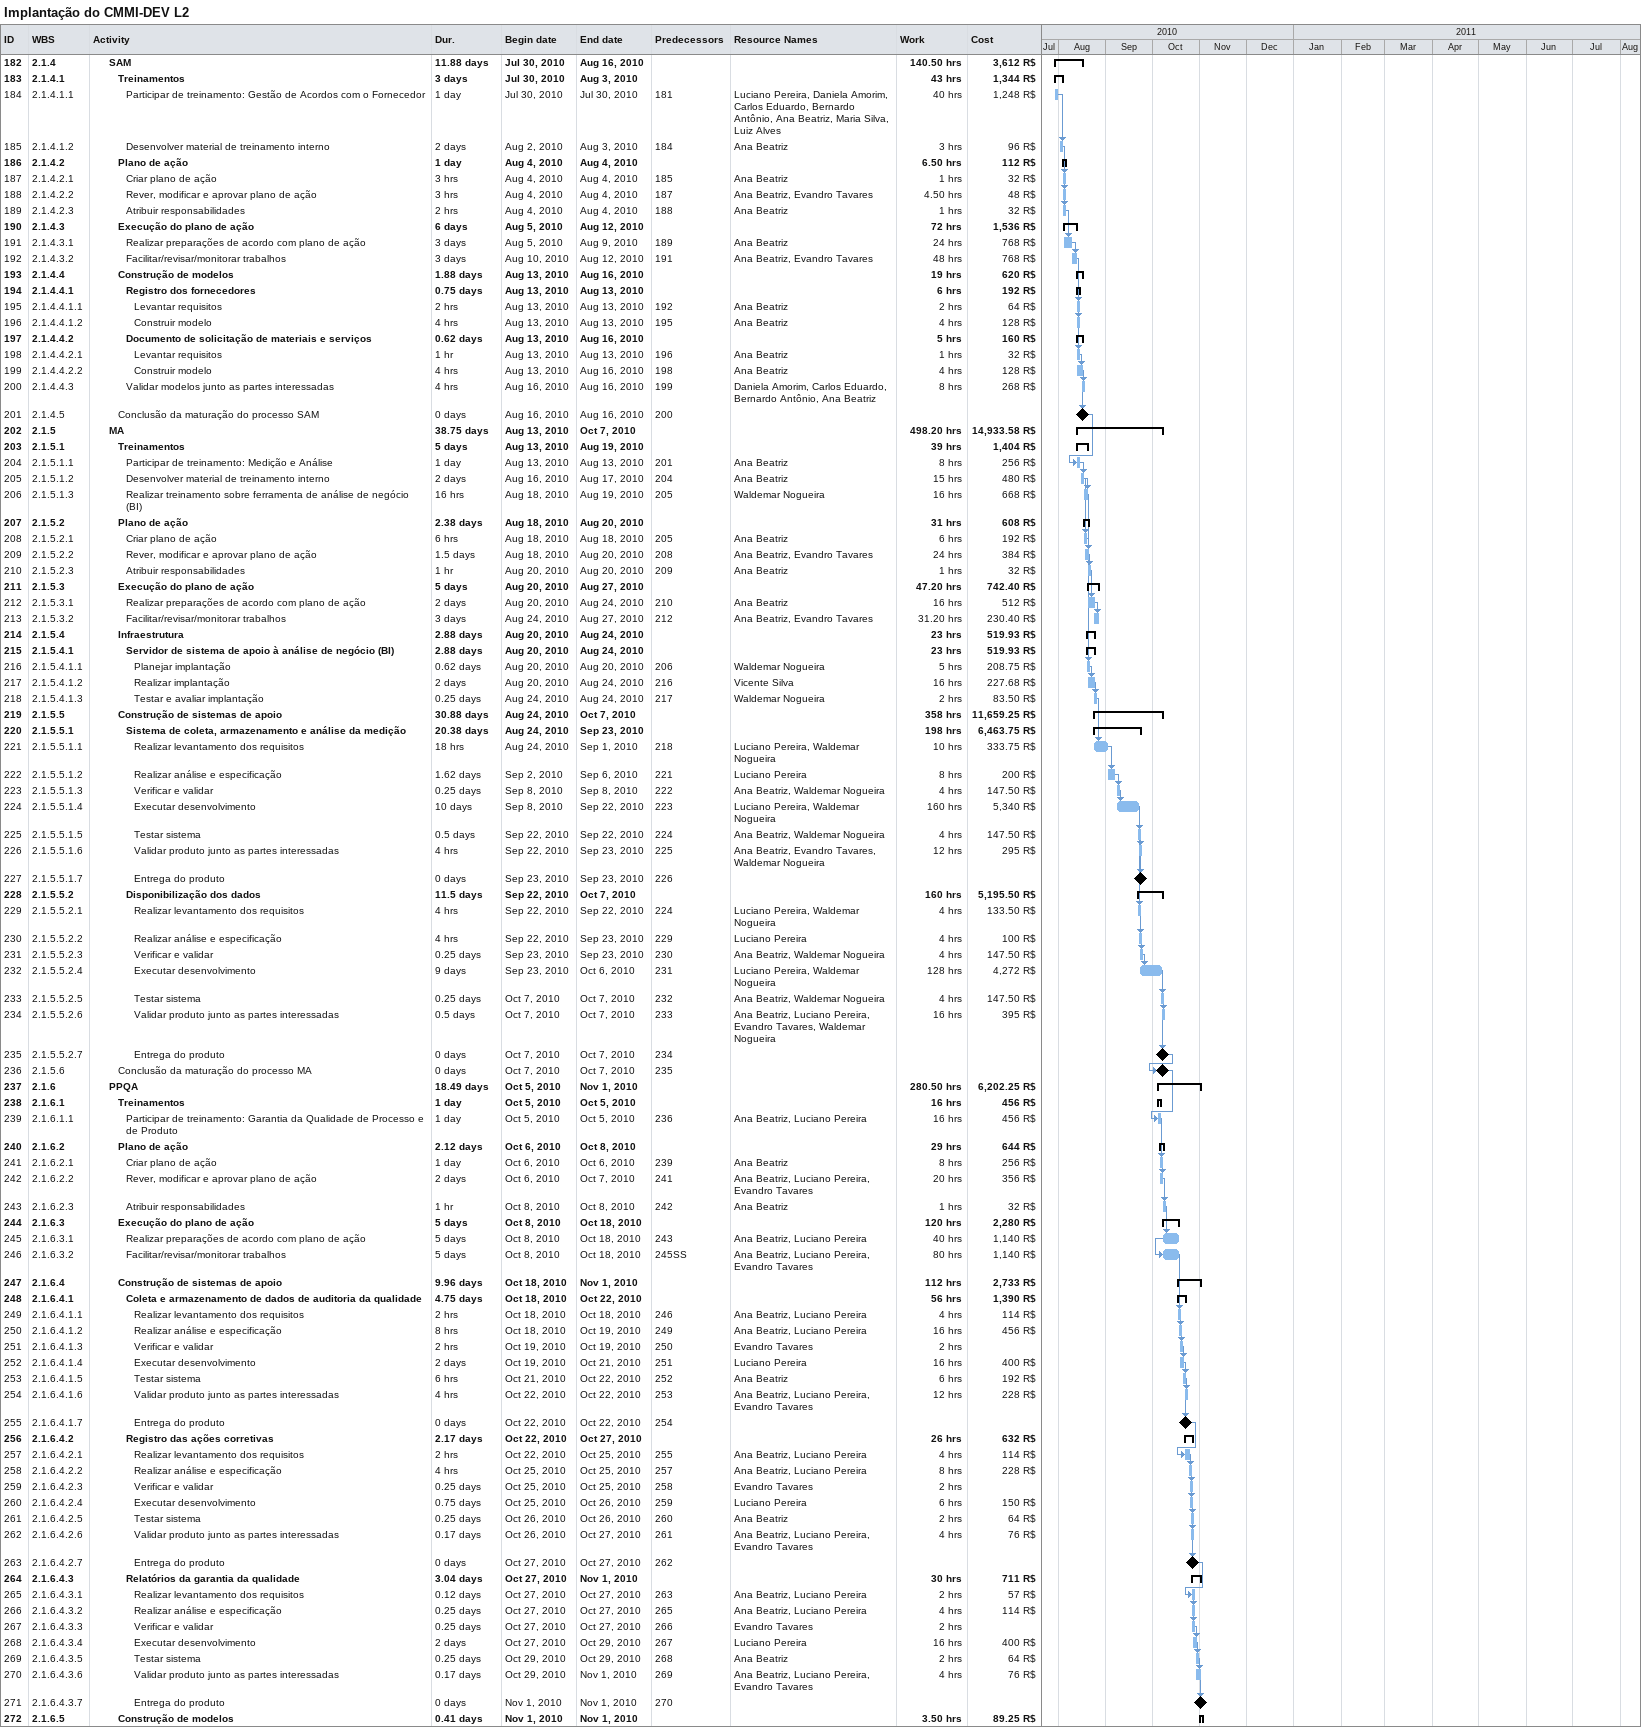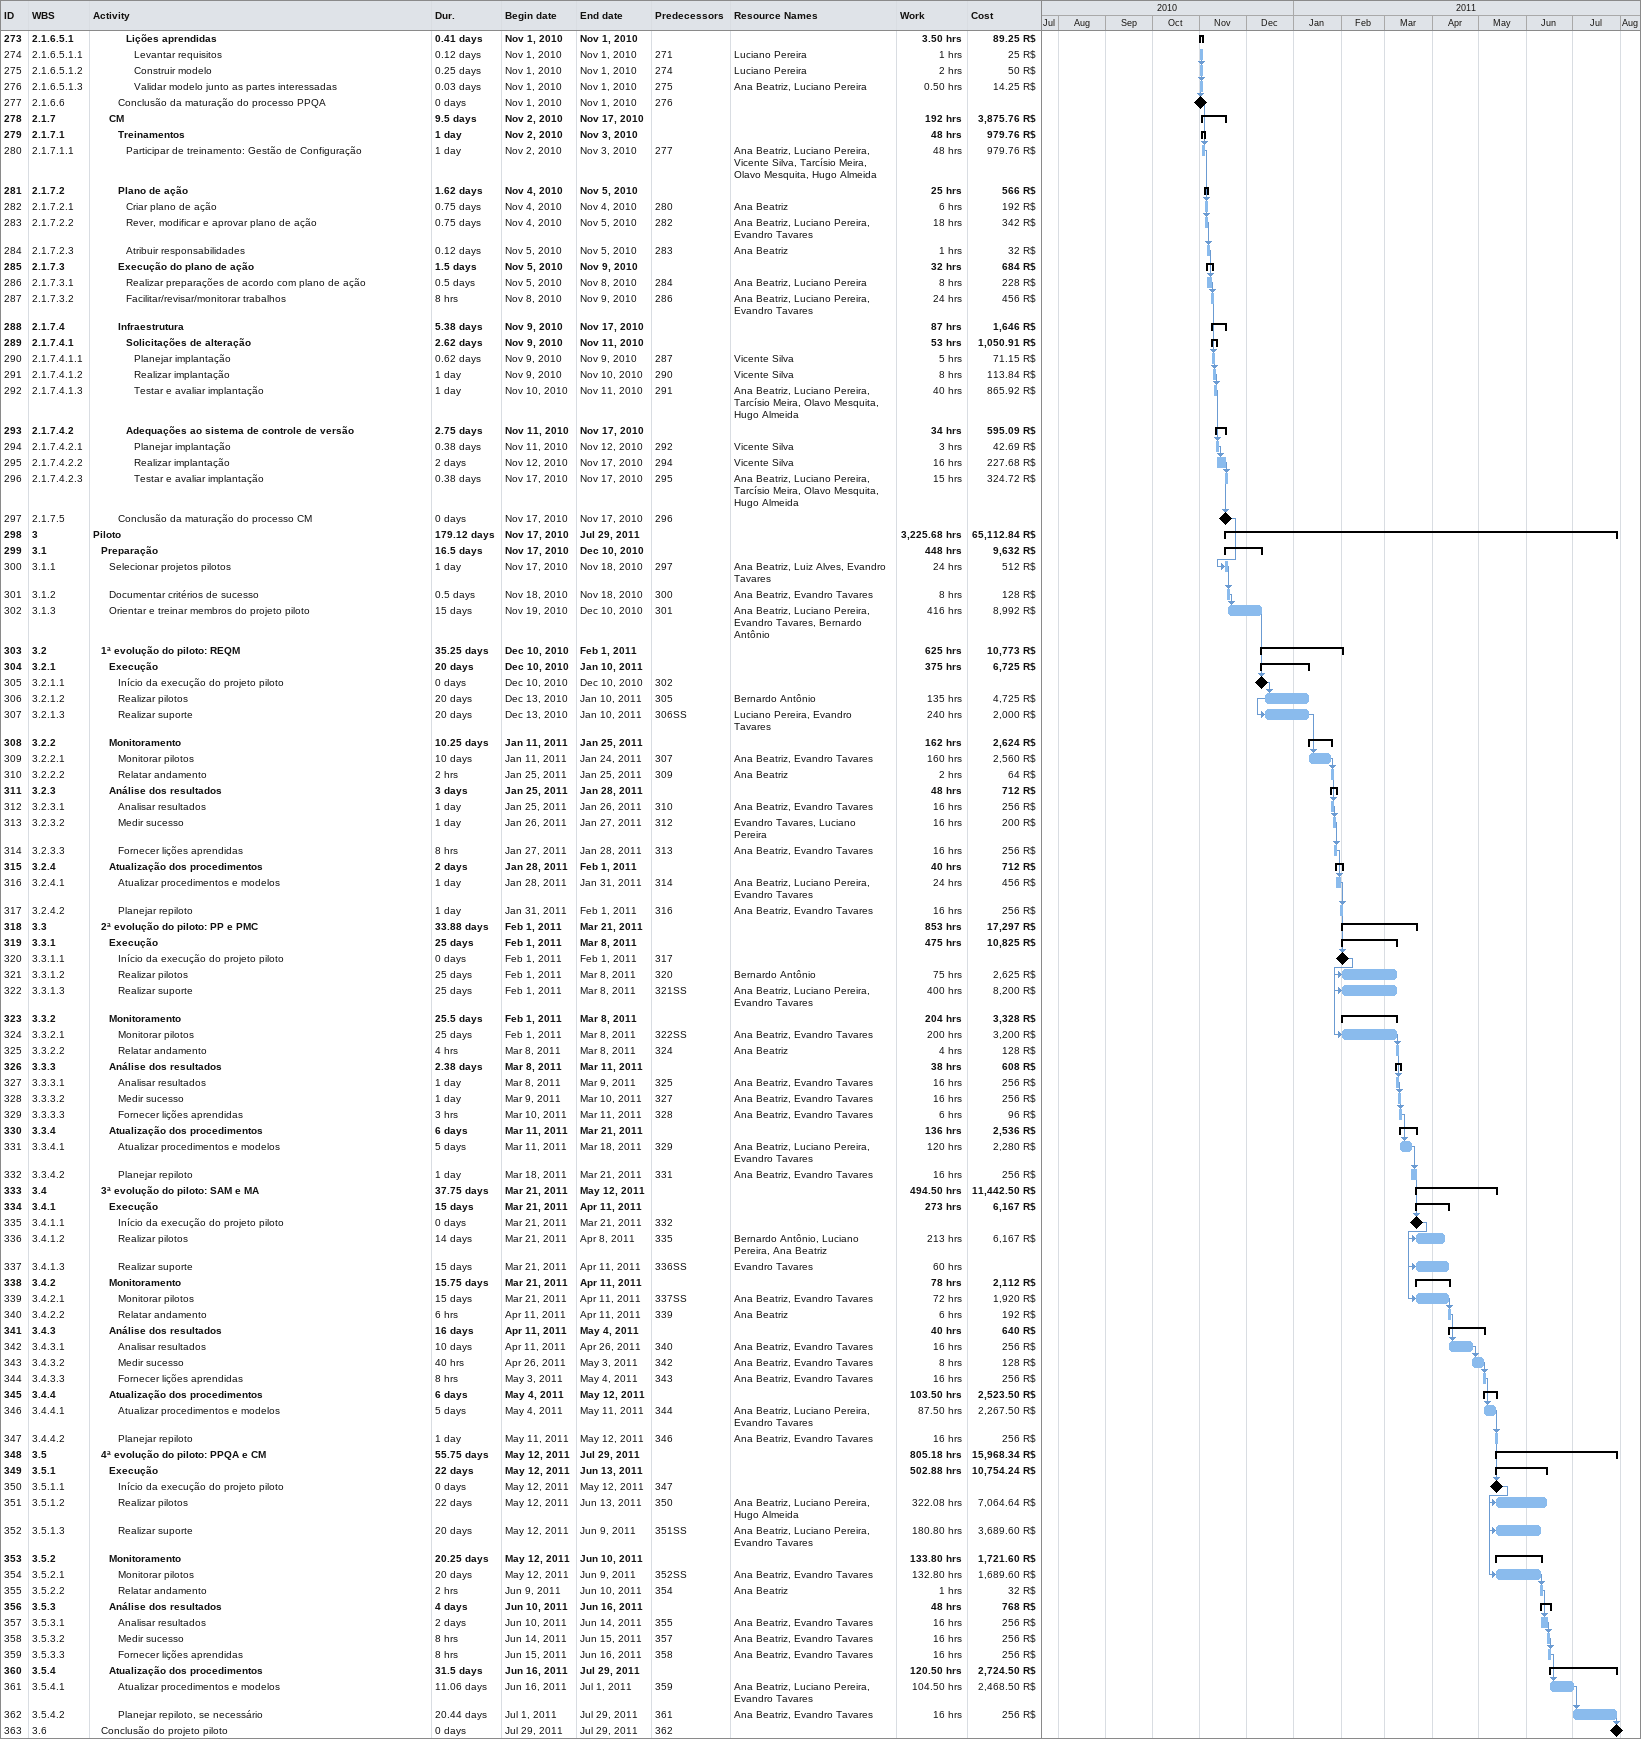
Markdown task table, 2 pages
Implantação do CMMI-DEV L2

| ID | WBS | Task | Duration | Start | Finish | Predecessors | Resources | Work (h) | Cost (R$) |
|---|---|---|---|---|---|---|---|---|---|
| 182 | 2.1.4 | **SAM** | 11.88d | 2010-07-30 | 2010-08-16 |  |  | 140.50 | 3612 |
| 183 | 2.1.4.1 | **Treinamentos** | 3d | 2010-07-30 | 2010-08-03 |  |  | 43 | 1344 |
| 184 | 2.1.4.1.1 | Participar de treinamento: Gestão de Acordos com o Fornecedor | 1d | 2010-07-30 | 2010-07-30 | 181 | Luciano Pereira, Daniela Amorim, Carlos Eduardo, Bernardo Antônio, Ana Beatriz, Maria Silva, Luiz Alves | 40 | 1248 |
| 185 | 2.1.4.1.2 | Desenvolver material de treinamento interno | 2d | 2010-08-02 | 2010-08-03 | 184 | Ana Beatriz | 3 | 96 |
| 186 | 2.1.4.2 | **Plano de ação** | 1d | 2010-08-04 | 2010-08-04 |  |  | 6.50 | 112 |
| 187 | 2.1.4.2.1 | Criar plano de ação | 3h | 2010-08-04 | 2010-08-04 | 185 | Ana Beatriz | 1 | 32 |
| 188 | 2.1.4.2.2 | Rever, modificar e aprovar plano de ação | 3h | 2010-08-04 | 2010-08-04 | 187 | Ana Beatriz, Evandro Tavares | 4.50 | 48 |
| 189 | 2.1.4.2.3 | Atribuir responsabilidades | 2h | 2010-08-04 | 2010-08-04 | 188 | Ana Beatriz | 1 | 32 |
| 190 | 2.1.4.3 | **Execução do plano de ação** | 6d | 2010-08-05 | 2010-08-12 |  |  | 72 | 1536 |
| 191 | 2.1.4.3.1 | Realizar preparações de acordo com plano de ação | 3d | 2010-08-05 | 2010-08-09 | 189 | Ana Beatriz | 24 | 768 |
| 192 | 2.1.4.3.2 | Facilitar/revisar/monitorar trabalhos | 3d | 2010-08-10 | 2010-08-12 | 191 | Ana Beatriz, Evandro Tavares | 48 | 768 |
| 193 | 2.1.4.4 | **Construção de modelos** | 1.88d | 2010-08-13 | 2010-08-16 |  |  | 19 | 620 |
| 194 | 2.1.4.4.1 | **Registro dos fornecedores** | 0.75d | 2010-08-13 | 2010-08-13 |  |  | 6 | 192 |
| 195 | 2.1.4.4.1.1 | Levantar requisitos | 2h | 2010-08-13 | 2010-08-13 | 192 | Ana Beatriz | 2 | 64 |
| 196 | 2.1.4.4.1.2 | Construir modelo | 4h | 2010-08-13 | 2010-08-13 | 195 | Ana Beatriz | 4 | 128 |
| 197 | 2.1.4.4.2 | **Documento de solicitação de materiais e serviços** | 0.62d | 2010-08-13 | 2010-08-16 |  |  | 5 | 160 |
| 198 | 2.1.4.4.2.1 | Levantar requisitos | 1h | 2010-08-13 | 2010-08-13 | 196 | Ana Beatriz | 1 | 32 |
| 199 | 2.1.4.4.2.2 | Construir modelo | 4h | 2010-08-13 | 2010-08-16 | 198 | Ana Beatriz | 4 | 128 |
| 200 | 2.1.4.4.3 | Validar modelos junto as partes interessadas | 4h | 2010-08-16 | 2010-08-16 | 199 | Daniela Amorim, Carlos Eduardo, Bernardo Antônio, Ana Beatriz | 8 | 268 |
| 201 | 2.1.4.5 | Conclusão da maturação do processo SAM | 0d | 2010-08-16 | 2010-08-16 | 200 |  |  |  |
| 202 | 2.1.5 | **MA** | 38.75d | 2010-08-13 | 2010-10-07 |  |  | 498.20 | 14933.58 |
| 203 | 2.1.5.1 | **Treinamentos** | 5d | 2010-08-13 | 2010-08-19 |  |  | 39 | 1404 |
| 204 | 2.1.5.1.1 | Participar de treinamento: Medição e Análise | 1d | 2010-08-13 | 2010-08-13 | 201 | Ana Beatriz | 8 | 256 |
| 205 | 2.1.5.1.2 | Desenvolver material de treinamento interno | 2d | 2010-08-16 | 2010-08-17 | 204 | Ana Beatriz | 15 | 480 |
| 206 | 2.1.5.1.3 | Realizar treinamento sobre ferramenta de análise de negócio (BI) | 16h | 2010-08-18 | 2010-08-19 | 205 | Waldemar Nogueira | 16 | 668 |
| 207 | 2.1.5.2 | **Plano de ação** | 2.38d | 2010-08-18 | 2010-08-20 |  |  | 31 | 608 |
| 208 | 2.1.5.2.1 | Criar plano de ação | 6h | 2010-08-18 | 2010-08-18 | 205 | Ana Beatriz | 6 | 192 |
| 209 | 2.1.5.2.2 | Rever, modificar e aprovar plano de ação | 1.5d | 2010-08-18 | 2010-08-20 | 208 | Ana Beatriz, Evandro Tavares | 24 | 384 |
| 210 | 2.1.5.2.3 | Atribuir responsabilidades | 1h | 2010-08-20 | 2010-08-20 | 209 | Ana Beatriz | 1 | 32 |
| 211 | 2.1.5.3 | **Execução do plano de ação** | 5d | 2010-08-20 | 2010-08-27 |  |  | 47.20 | 742.40 |
| 212 | 2.1.5.3.1 | Realizar preparações de acordo com plano de ação | 2d | 2010-08-20 | 2010-08-24 | 210 | Ana Beatriz | 16 | 512 |
| 213 | 2.1.5.3.2 | Facilitar/revisar/monitorar trabalhos | 3d | 2010-08-24 | 2010-08-27 | 212 | Ana Beatriz, Evandro Tavares | 31.20 | 230.40 |
| 214 | 2.1.5.4 | **Infraestrutura** | 2.88d | 2010-08-20 | 2010-08-24 |  |  | 23 | 519.93 |
| 215 | 2.1.5.4.1 | **Servidor de sistema de apoio à análise de negócio (BI)** | 2.88d | 2010-08-20 | 2010-08-24 |  |  | 23 | 519.93 |
| 216 | 2.1.5.4.1.1 | Planejar implantação | 0.62d | 2010-08-20 | 2010-08-20 | 206 | Waldemar Nogueira | 5 | 208.75 |
| 217 | 2.1.5.4.1.2 | Realizar implantação | 2d | 2010-08-20 | 2010-08-24 | 216 | Vicente Silva | 16 | 227.68 |
| 218 | 2.1.5.4.1.3 | Testar e avaliar implantação | 0.25d | 2010-08-24 | 2010-08-24 | 217 | Waldemar Nogueira | 2 | 83.50 |
| 219 | 2.1.5.5 | **Construção de sistemas de apoio** | 30.88d | 2010-08-24 | 2010-10-07 |  |  | 358 | 11659.25 |
| 220 | 2.1.5.5.1 | **Sistema de coleta, armazenamento e análise da medição** | 20.38d | 2010-08-24 | 2010-09-23 |  |  | 198 | 6463.75 |
| 221 | 2.1.5.5.1.1 | Realizar levantamento dos requisitos | 18h | 2010-08-24 | 2010-09-01 | 218 | Luciano Pereira, Waldemar Nogueira | 10 | 333.75 |
| 222 | 2.1.5.5.1.2 | Realizar análise e especificação | 1.62d | 2010-09-02 | 2010-09-06 | 221 | Luciano Pereira | 8 | 200 |
| 223 | 2.1.5.5.1.3 | Verificar e validar | 0.25d | 2010-09-08 | 2010-09-08 | 222 | Ana Beatriz, Waldemar Nogueira | 4 | 147.50 |
| 224 | 2.1.5.5.1.4 | Executar desenvolvimento | 10d | 2010-09-08 | 2010-09-22 | 223 | Luciano Pereira, Waldemar Nogueira | 160 | 5340 |
| 225 | 2.1.5.5.1.5 | Testar sistema | 0.5d | 2010-09-22 | 2010-09-22 | 224 | Ana Beatriz, Waldemar Nogueira | 4 | 147.50 |
| 226 | 2.1.5.5.1.6 | Validar produto junto as partes interessadas | 4h | 2010-09-22 | 2010-09-23 | 225 | Ana Beatriz, Evandro Tavares, Waldemar Nogueira | 12 | 295 |
| 227 | 2.1.5.5.1.7 | Entrega do produto | 0d | 2010-09-23 | 2010-09-23 | 226 |  |  |  |
| 228 | 2.1.5.5.2 | **Disponibilização dos dados** | 11.5d | 2010-09-22 | 2010-10-07 |  |  | 160 | 5195.50 |
| 229 | 2.1.5.5.2.1 | Realizar levantamento dos requisitos | 4h | 2010-09-22 | 2010-09-22 | 224 | Luciano Pereira, Waldemar Nogueira | 4 | 133.50 |
| 230 | 2.1.5.5.2.2 | Realizar análise e especificação | 4h | 2010-09-22 | 2010-09-23 | 229 | Luciano Pereira | 4 | 100 |
| 231 | 2.1.5.5.2.3 | Verificar e validar | 0.25d | 2010-09-23 | 2010-09-23 | 230 | Ana Beatriz, Waldemar Nogueira | 4 | 147.50 |
| 232 | 2.1.5.5.2.4 | Executar desenvolvimento | 9d | 2010-09-23 | 2010-10-06 | 231 | Luciano Pereira, Waldemar Nogueira | 128 | 4272 |
| 233 | 2.1.5.5.2.5 | Testar sistema | 0.25d | 2010-10-07 | 2010-10-07 | 232 | Ana Beatriz, Waldemar Nogueira | 4 | 147.50 |
| 234 | 2.1.5.5.2.6 | Validar produto junto as partes interessadas | 0.5d | 2010-10-07 | 2010-10-07 | 233 | Ana Beatriz, Luciano Pereira, Evandro Tavares, Waldemar Nogueira | 16 | 395 |
| 235 | 2.1.5.5.2.7 | Entrega do produto | 0d | 2010-10-07 | 2010-10-07 | 234 |  |  |  |
| 236 | 2.1.5.6 | Conclusão da maturação do processo MA | 0d | 2010-10-07 | 2010-10-07 | 235 |  |  |  |
| 237 | 2.1.6 | **PPQA** | 18.49d | 2010-10-05 | 2010-11-01 |  |  | 280.50 | 6202.25 |
| 238 | 2.1.6.1 | **Treinamentos** | 1d | 2010-10-05 | 2010-10-05 |  |  | 16 | 456 |
| 239 | 2.1.6.1.1 | Participar de treinamento: Garantia da Qualidade de Processo e de Produto | 1d | 2010-10-05 | 2010-10-05 | 236 | Ana Beatriz, Luciano Pereira | 16 | 456 |
| 240 | 2.1.6.2 | **Plano de ação** | 2.12d | 2010-10-06 | 2010-10-08 |  |  | 29 | 644 |
| 241 | 2.1.6.2.1 | Criar plano de ação | 1d | 2010-10-06 | 2010-10-06 | 239 | Ana Beatriz | 8 | 256 |
| 242 | 2.1.6.2.2 | Rever, modificar e aprovar plano de ação | 2d | 2010-10-06 | 2010-10-07 | 241 | Ana Beatriz, Luciano Pereira, Evandro Tavares | 20 | 356 |
| 243 | 2.1.6.2.3 | Atribuir responsabilidades | 1h | 2010-10-08 | 2010-10-08 | 242 | Ana Beatriz | 1 | 32 |
| 244 | 2.1.6.3 | **Execução do plano de ação** | 5d | 2010-10-08 | 2010-10-18 |  |  | 120 | 2280 |
| 245 | 2.1.6.3.1 | Realizar preparações de acordo com plano de ação | 5d | 2010-10-08 | 2010-10-18 | 243 | Ana Beatriz, Luciano Pereira | 40 | 1140 |
| 246 | 2.1.6.3.2 | Facilitar/revisar/monitorar trabalhos | 5d | 2010-10-08 | 2010-10-18 | 245SS | Ana Beatriz, Luciano Pereira, Evandro Tavares | 80 | 1140 |
| 247 | 2.1.6.4 | **Construção de sistemas de apoio** | 9.96d | 2010-10-18 | 2010-11-01 |  |  | 112 | 2733 |
| 248 | 2.1.6.4.1 | **Coleta e armazenamento de dados de auditoria da qualidade** | 4.75d | 2010-10-18 | 2010-10-22 |  |  | 56 | 1390 |
| 249 | 2.1.6.4.1.1 | Realizar levantamento dos requisitos | 2h | 2010-10-18 | 2010-10-18 | 246 | Ana Beatriz, Luciano Pereira | 4 | 114 |
| 250 | 2.1.6.4.1.2 | Realizar análise e especificação | 8h | 2010-10-18 | 2010-10-19 | 249 | Ana Beatriz, Luciano Pereira | 16 | 456 |
| 251 | 2.1.6.4.1.3 | Verificar e validar | 2h | 2010-10-19 | 2010-10-19 | 250 | Evandro Tavares | 2 |  |
| 252 | 2.1.6.4.1.4 | Executar desenvolvimento | 2d | 2010-10-19 | 2010-10-21 | 251 | Luciano Pereira | 16 | 400 |
| 253 | 2.1.6.4.1.5 | Testar sistema | 6h | 2010-10-21 | 2010-10-22 | 252 | Ana Beatriz | 6 | 192 |
| 254 | 2.1.6.4.1.6 | Validar produto junto as partes interessadas | 4h | 2010-10-22 | 2010-10-22 | 253 | Ana Beatriz, Luciano Pereira, Evandro Tavares | 12 | 228 |
| 255 | 2.1.6.4.1.7 | Entrega do produto | 0d | 2010-10-22 | 2010-10-22 | 254 |  |  |  |
| 256 | 2.1.6.4.2 | **Registro das ações corretivas** | 2.17d | 2010-10-22 | 2010-10-27 |  |  | 26 | 632 |
| 257 | 2.1.6.4.2.1 | Realizar levantamento dos requisitos | 2h | 2010-10-22 | 2010-10-25 | 255 | Ana Beatriz, Luciano Pereira | 4 | 114 |
| 258 | 2.1.6.4.2.2 | Realizar análise e especificação | 4h | 2010-10-25 | 2010-10-25 | 257 | Ana Beatriz, Luciano Pereira | 8 | 228 |
| 259 | 2.1.6.4.2.3 | Verificar e validar | 0.25d | 2010-10-25 | 2010-10-25 | 258 | Evandro Tavares | 2 |  |
| 260 | 2.1.6.4.2.4 | Executar desenvolvimento | 0.75d | 2010-10-25 | 2010-10-26 | 259 | Luciano Pereira | 6 | 150 |
| 261 | 2.1.6.4.2.5 | Testar sistema | 0.25d | 2010-10-26 | 2010-10-26 | 260 | Ana Beatriz | 2 | 64 |
| 262 | 2.1.6.4.2.6 | Validar produto junto as partes interessadas | 0.17d | 2010-10-26 | 2010-10-27 | 261 | Ana Beatriz, Luciano Pereira, Evandro Tavares | 4 | 76 |
| 263 | 2.1.6.4.2.7 | Entrega do produto | 0d | 2010-10-27 | 2010-10-27 | 262 |  |  |  |
| 264 | 2.1.6.4.3 | **Relatórios da garantia da qualidade** | 3.04d | 2010-10-27 | 2010-11-01 |  |  | 30 | 711 |
| 265 | 2.1.6.4.3.1 | Realizar levantamento dos requisitos | 0.12d | 2010-10-27 | 2010-10-27 | 263 | Ana Beatriz, Luciano Pereira | 2 | 57 |
| 266 | 2.1.6.4.3.2 | Realizar análise e especificação | 0.25d | 2010-10-27 | 2010-10-27 | 265 | Ana Beatriz, Luciano Pereira | 4 | 114 |
| 267 | 2.1.6.4.3.3 | Verificar e validar | 0.25d | 2010-10-27 | 2010-10-27 | 266 | Evandro Tavares | 2 |  |
| 268 | 2.1.6.4.3.4 | Executar desenvolvimento | 2d | 2010-10-27 | 2010-10-29 | 267 | Luciano Pereira | 16 | 400 |
| 269 | 2.1.6.4.3.5 | Testar sistema | 0.25d | 2010-10-29 | 2010-10-29 | 268 | Ana Beatriz | 2 | 64 |
| 270 | 2.1.6.4.3.6 | Validar produto junto as partes interessadas | 0.17d | 2010-10-29 | 2010-11-01 | 269 | Ana Beatriz, Luciano Pereira, Evandro Tavares | 4 | 76 |
| 271 | 2.1.6.4.3.7 | Entrega do produto | 0d | 2010-11-01 | 2010-11-01 | 270 |  |  |  |
| 272 | 2.1.6.5 | **Construção de modelos** | 0.41d | 2010-11-01 | 2010-11-01 |  |  | 3.50 | 89.25 |
| 273 | 2.1.6.5.1 | **Lições aprendidas** | 0.41d | 2010-11-01 | 2010-11-01 |  |  | 3.50 | 89.25 |
| 274 | 2.1.6.5.1.1 | Levantar requisitos | 0.12d | 2010-11-01 | 2010-11-01 | 271 | Luciano Pereira | 1 | 25 |
| 275 | 2.1.6.5.1.2 | Construir modelo | 0.25d | 2010-11-01 | 2010-11-01 | 274 | Luciano Pereira | 2 | 50 |
| 276 | 2.1.6.5.1.3 | Validar modelo junto as partes interessadas | 0.03d | 2010-11-01 | 2010-11-01 | 275 | Ana Beatriz, Luciano Pereira | 0.50 | 14.25 |
| 277 | 2.1.6.6 | Conclusão da maturação do processo PPQA | 0d | 2010-11-01 | 2010-11-01 | 276 |  |  |  |
| 278 | 2.1.7 | **CM** | 9.5d | 2010-11-02 | 2010-11-17 |  |  | 192 | 3875.76 |
| 279 | 2.1.7.1 | **Treinamentos** | 1d | 2010-11-02 | 2010-11-03 |  |  | 48 | 979.76 |
| 280 | 2.1.7.1.1 | Participar de treinamento: Gestão de Configuração | 1d | 2010-11-02 | 2010-11-03 | 277 | Ana Beatriz, Luciano Pereira, Vicente Silva, Tarcísio Meira, Olavo Mesquita, Hugo Almeida | 48 | 979.76 |
| 281 | 2.1.7.2 | **Plano de ação** | 1.62d | 2010-11-04 | 2010-11-05 |  |  | 25 | 566 |
| 282 | 2.1.7.2.1 | Criar plano de ação | 0.75d | 2010-11-04 | 2010-11-04 | 280 | Ana Beatriz | 6 | 192 |
| 283 | 2.1.7.2.2 | Rever, modificar e aprovar plano de ação | 0.75d | 2010-11-04 | 2010-11-05 | 282 | Ana Beatriz, Luciano Pereira, Evandro Tavares | 18 | 342 |
| 284 | 2.1.7.2.3 | Atribuir responsabilidades | 0.12d | 2010-11-05 | 2010-11-05 | 283 | Ana Beatriz | 1 | 32 |
| 285 | 2.1.7.3 | **Execução do plano de ação** | 1.5d | 2010-11-05 | 2010-11-09 |  |  | 32 | 684 |
| 286 | 2.1.7.3.1 | Realizar preparações de acordo com plano de ação | 0.5d | 2010-11-05 | 2010-11-08 | 284 | Ana Beatriz, Luciano Pereira | 8 | 228 |
| 287 | 2.1.7.3.2 | Facilitar/revisar/monitorar trabalhos | 8h | 2010-11-08 | 2010-11-09 | 286 | Ana Beatriz, Luciano Pereira, Evandro Tavares | 24 | 456 |
| 288 | 2.1.7.4 | **Infraestrutura** | 5.38d | 2010-11-09 | 2010-11-17 |  |  | 87 | 1646 |
| 289 | 2.1.7.4.1 | **Solicitações de alteração** | 2.62d | 2010-11-09 | 2010-11-11 |  |  | 53 | 1050.91 |
| 290 | 2.1.7.4.1.1 | Planejar implantação | 0.62d | 2010-11-09 | 2010-11-09 | 287 | Vicente Silva | 5 | 71.15 |
| 291 | 2.1.7.4.1.2 | Realizar implantação | 1d | 2010-11-09 | 2010-11-10 | 290 | Vicente Silva | 8 | 113.84 |
| 292 | 2.1.7.4.1.3 | Testar e avaliar implantação | 1d | 2010-11-10 | 2010-11-11 | 291 | Ana Beatriz, Luciano Pereira, Tarcísio Meira, Olavo Mesquita, Hugo Almeida | 40 | 865.92 |
| 293 | 2.1.7.4.2 | **Adequações ao sistema de controle de versão** | 2.75d | 2010-11-11 | 2010-11-17 |  |  | 34 | 595.09 |
| 294 | 2.1.7.4.2.1 | Planejar implantação | 0.38d | 2010-11-11 | 2010-11-12 | 292 | Vicente Silva | 3 | 42.69 |
| 295 | 2.1.7.4.2.2 | Realizar implantação | 2d | 2010-11-12 | 2010-11-17 | 294 | Vicente Silva | 16 | 227.68 |
| 296 | 2.1.7.4.2.3 | Testar e avaliar implantação | 0.38d | 2010-11-17 | 2010-11-17 | 295 | Ana Beatriz, Luciano Pereira, Tarcísio Meira, Olavo Mesquita, Hugo Almeida | 15 | 324.72 |
| 297 | 2.1.7.5 | Conclusão da maturação do processo CM | 0d | 2010-11-17 | 2010-11-17 | 296 |  |  |  |
| 298 | 3 | **Piloto** | 179.12d | 2010-11-17 | 2011-07-29 |  |  | 3225.68 | 65112.84 |
| 299 | 3.1 | **Preparação** | 16.5d | 2010-11-17 | 2010-12-10 |  |  | 448 | 9632 |
| 300 | 3.1.1 | Selecionar projetos pilotos | 1d | 2010-11-17 | 2010-11-18 | 297 | Ana Beatriz, Luiz Alves, Evandro Tavares | 24 | 512 |
| 301 | 3.1.2 | Documentar critérios de sucesso | 0.5d | 2010-11-18 | 2010-11-18 | 300 | Ana Beatriz, Evandro Tavares | 8 | 128 |
| 302 | 3.1.3 | Orientar e treinar membros do projeto piloto | 15d | 2010-11-19 | 2010-12-10 | 301 | Ana Beatriz, Luciano Pereira, Evandro Tavares, Bernardo Antônio | 416 | 8992 |
| 303 | 3.2 | **1ª evolução do piloto: REQM** | 35.25d | 2010-12-10 | 2011-02-01 |  |  | 625 | 10773 |
| 304 | 3.2.1 | **Execução** | 20d | 2010-12-10 | 2011-01-10 |  |  | 375 | 6725 |
| 305 | 3.2.1.1 | Início da execução do projeto piloto | 0d | 2010-12-10 | 2010-12-10 | 302 |  |  |  |
| 306 | 3.2.1.2 | Realizar pilotos | 20d | 2010-12-13 | 2011-01-10 | 305 | Bernardo Antônio | 135 | 4725 |
| 307 | 3.2.1.3 | Realizar suporte | 20d | 2010-12-13 | 2011-01-10 | 306SS | Luciano Pereira, Evandro Tavares | 240 | 2000 |
| 308 | 3.2.2 | **Monitoramento** | 10.25d | 2011-01-11 | 2011-01-25 |  |  | 162 | 2624 |
| 309 | 3.2.2.1 | Monitorar pilotos | 10d | 2011-01-11 | 2011-01-24 | 307 | Ana Beatriz, Evandro Tavares | 160 | 2560 |
| 310 | 3.2.2.2 | Relatar andamento | 2h | 2011-01-25 | 2011-01-25 | 309 | Ana Beatriz | 2 | 64 |
| 311 | 3.2.3 | **Análise dos resultados** | 3d | 2011-01-25 | 2011-01-28 |  |  | 48 | 712 |
| 312 | 3.2.3.1 | Analisar resultados | 1d | 2011-01-25 | 2011-01-26 | 310 | Ana Beatriz, Evandro Tavares | 16 | 256 |
| 313 | 3.2.3.2 | Medir sucesso | 1d | 2011-01-26 | 2011-01-27 | 312 | Evandro Tavares, Luciano Pereira | 16 | 200 |
| 314 | 3.2.3.3 | Fornecer lições aprendidas | 8h | 2011-01-27 | 2011-01-28 | 313 | Ana Beatriz, Evandro Tavares | 16 | 256 |
| 315 | 3.2.4 | **Atualização dos procedimentos** | 2d | 2011-01-28 | 2011-02-01 |  |  | 40 | 712 |
| 316 | 3.2.4.1 | Atualizar procedimentos e modelos | 1d | 2011-01-28 | 2011-01-31 | 314 | Ana Beatriz, Luciano Pereira, Evandro Tavares | 24 | 456 |
| 317 | 3.2.4.2 | Planejar repiloto | 1d | 2011-01-31 | 2011-02-01 | 316 | Ana Beatriz, Evandro Tavares | 16 | 256 |
| 318 | 3.3 | **2ª evolução do piloto: PP e PMC** | 33.88d | 2011-02-01 | 2011-03-21 |  |  | 853 | 17297 |
| 319 | 3.3.1 | **Execução** | 25d | 2011-02-01 | 2011-03-08 |  |  | 475 | 10825 |
| 320 | 3.3.1.1 | Início da execução do projeto piloto | 0d | 2011-02-01 | 2011-02-01 | 317 |  |  |  |
| 321 | 3.3.1.2 | Realizar pilotos | 25d | 2011-02-01 | 2011-03-08 | 320 | Bernardo Antônio | 75 | 2625 |
| 322 | 3.3.1.3 | Realizar suporte | 25d | 2011-02-01 | 2011-03-08 | 321SS | Ana Beatriz, Luciano Pereira, Evandro Tavares | 400 | 8200 |
| 323 | 3.3.2 | **Monitoramento** | 25.5d | 2011-02-01 | 2011-03-08 |  |  | 204 | 3328 |
| 324 | 3.3.2.1 | Monitorar pilotos | 25d | 2011-02-01 | 2011-03-08 | 322SS | Ana Beatriz, Evandro Tavares | 200 | 3200 |
| 325 | 3.3.2.2 | Relatar andamento | 4h | 2011-03-08 | 2011-03-08 | 324 | Ana Beatriz | 4 | 128 |
| 326 | 3.3.3 | **Análise dos resultados** | 2.38d | 2011-03-08 | 2011-03-11 |  |  | 38 | 608 |
| 327 | 3.3.3.1 | Analisar resultados | 1d | 2011-03-08 | 2011-03-09 | 325 | Ana Beatriz, Evandro Tavares | 16 | 256 |
| 328 | 3.3.3.2 | Medir sucesso | 1d | 2011-03-09 | 2011-03-10 | 327 | Ana Beatriz, Evandro Tavares | 16 | 256 |
| 329 | 3.3.3.3 | Fornecer lições aprendidas | 3h | 2011-03-10 | 2011-03-11 | 328 | Ana Beatriz, Evandro Tavares | 6 | 96 |
| 330 | 3.3.4 | **Atualização dos procedimentos** | 6d | 2011-03-11 | 2011-03-21 |  |  | 136 | 2536 |
| 331 | 3.3.4.1 | Atualizar procedimentos e modelos | 5d | 2011-03-11 | 2011-03-18 | 329 | Ana Beatriz, Luciano Pereira, Evandro Tavares | 120 | 2280 |
| 332 | 3.3.4.2 | Planejar repiloto | 1d | 2011-03-18 | 2011-03-21 | 331 | Ana Beatriz, Evandro Tavares | 16 | 256 |
| 333 | 3.4 | **3ª evolução do piloto: SAM e MA** | 37.75d | 2011-03-21 | 2011-05-12 |  |  | 494.50 | 11442.50 |
| 334 | 3.4.1 | **Execução** | 15d | 2011-03-21 | 2011-04-11 |  |  | 273 | 6167 |
| 335 | 3.4.1.1 | Início da execução do projeto piloto | 0d | 2011-03-21 | 2011-03-21 | 332 |  |  |  |
| 336 | 3.4.1.2 | Realizar pilotos | 14d | 2011-03-21 | 2011-04-08 | 335 | Bernardo Antônio, Luciano Pereira, Ana Beatriz | 213 | 6167 |
| 337 | 3.4.1.3 | Realizar suporte | 15d | 2011-03-21 | 2011-04-11 | 336SS | Evandro Tavares | 60 |  |
| 338 | 3.4.2 | **Monitoramento** | 15.75d | 2011-03-21 | 2011-04-11 |  |  | 78 | 2112 |
| 339 | 3.4.2.1 | Monitorar pilotos | 15d | 2011-03-21 | 2011-04-11 | 337SS | Ana Beatriz, Evandro Tavares | 72 | 1920 |
| 340 | 3.4.2.2 | Relatar andamento | 6h | 2011-04-11 | 2011-04-11 | 339 | Ana Beatriz | 6 | 192 |
| 341 | 3.4.3 | **Análise dos resultados** | 16d | 2011-04-11 | 2011-05-04 |  |  | 40 | 640 |
| 342 | 3.4.3.1 | Analisar resultados | 10d | 2011-04-11 | 2011-04-26 | 340 | Ana Beatriz, Evandro Tavares | 16 | 256 |
| 343 | 3.4.3.2 | Medir sucesso | 40h | 2011-04-26 | 2011-05-03 | 342 | Ana Beatriz, Evandro Tavares | 8 | 128 |
| 344 | 3.4.3.3 | Fornecer lições aprendidas | 8h | 2011-05-03 | 2011-05-04 | 343 | Ana Beatriz, Evandro Tavares | 16 | 256 |
| 345 | 3.4.4 | **Atualização dos procedimentos** | 6d | 2011-05-04 | 2011-05-12 |  |  | 103.50 | 2523.50 |
| 346 | 3.4.4.1 | Atualizar procedimentos e modelos | 5d | 2011-05-04 | 2011-05-11 | 344 | Ana Beatriz, Luciano Pereira, Evandro Tavares | 87.50 | 2267.50 |
| 347 | 3.4.4.2 | Planejar repiloto | 1d | 2011-05-11 | 2011-05-12 | 346 | Ana Beatriz, Evandro Tavares | 16 | 256 |
| 348 | 3.5 | **4ª evolução do piloto: PPQA e CM** | 55.75d | 2011-05-12 | 2011-07-29 |  |  | 805.18 | 15968.34 |
| 349 | 3.5.1 | **Execução** | 22d | 2011-05-12 | 2011-06-13 |  |  | 502.88 | 10754.24 |
| 350 | 3.5.1.1 | Início da execução do projeto piloto | 0d | 2011-05-12 | 2011-05-12 | 347 |  |  |  |
| 351 | 3.5.1.2 | Realizar pilotos | 22d | 2011-05-12 | 2011-06-13 | 350 | Ana Beatriz, Luciano Pereira, Hugo Almeida | 322.08 | 7064.64 |
| 352 | 3.5.1.3 | Realizar suporte | 20d | 2011-05-12 | 2011-06-09 | 351SS | Ana Beatriz, Luciano Pereira, Evandro Tavares | 180.80 | 3689.60 |
| 353 | 3.5.2 | **Monitoramento** | 20.25d | 2011-05-12 | 2011-06-10 |  |  | 133.80 | 1721.60 |
| 354 | 3.5.2.1 | Monitorar pilotos | 20d | 2011-05-12 | 2011-06-09 | 352SS | Ana Beatriz, Evandro Tavares | 132.80 | 1689.60 |
| 355 | 3.5.2.2 | Relatar andamento | 2h | 2011-06-09 | 2011-06-10 | 354 | Ana Beatriz | 1 | 32 |
| 356 | 3.5.3 | **Análise dos resultados** | 4d | 2011-06-10 | 2011-06-16 |  |  | 48 | 768 |
| 357 | 3.5.3.1 | Analisar resultados | 2d | 2011-06-10 | 2011-06-14 | 355 | Ana Beatriz, Evandro Tavares | 16 | 256 |
| 358 | 3.5.3.2 | Medir sucesso | 8h | 2011-06-14 | 2011-06-15 | 357 | Ana Beatriz, Evandro Tavares | 16 | 256 |
| 359 | 3.5.3.3 | Fornecer lições aprendidas | 8h | 2011-06-15 | 2011-06-16 | 358 | Ana Beatriz, Evandro Tavares | 16 | 256 |
| 360 | 3.5.4 | **Atualização dos procedimentos** | 31.5d | 2011-06-16 | 2011-07-29 |  |  | 120.50 | 2724.50 |
| 361 | 3.5.4.1 | Atualizar procedimentos e modelos | 11.06d | 2011-06-16 | 2011-07-01 | 359 | Ana Beatriz, Luciano Pereira, Evandro Tavares | 104.50 | 2468.50 |
| 362 | 3.5.4.2 | Planejar repiloto, se necessário | 20.44d | 2011-07-01 | 2011-07-29 | 361 | Ana Beatriz, Evandro Tavares | 16 | 256 |
| 363 | 3.6 | Conclusão do projeto piloto | 0d | 2011-07-29 | 2011-07-29 | 362 |  |  |  |
